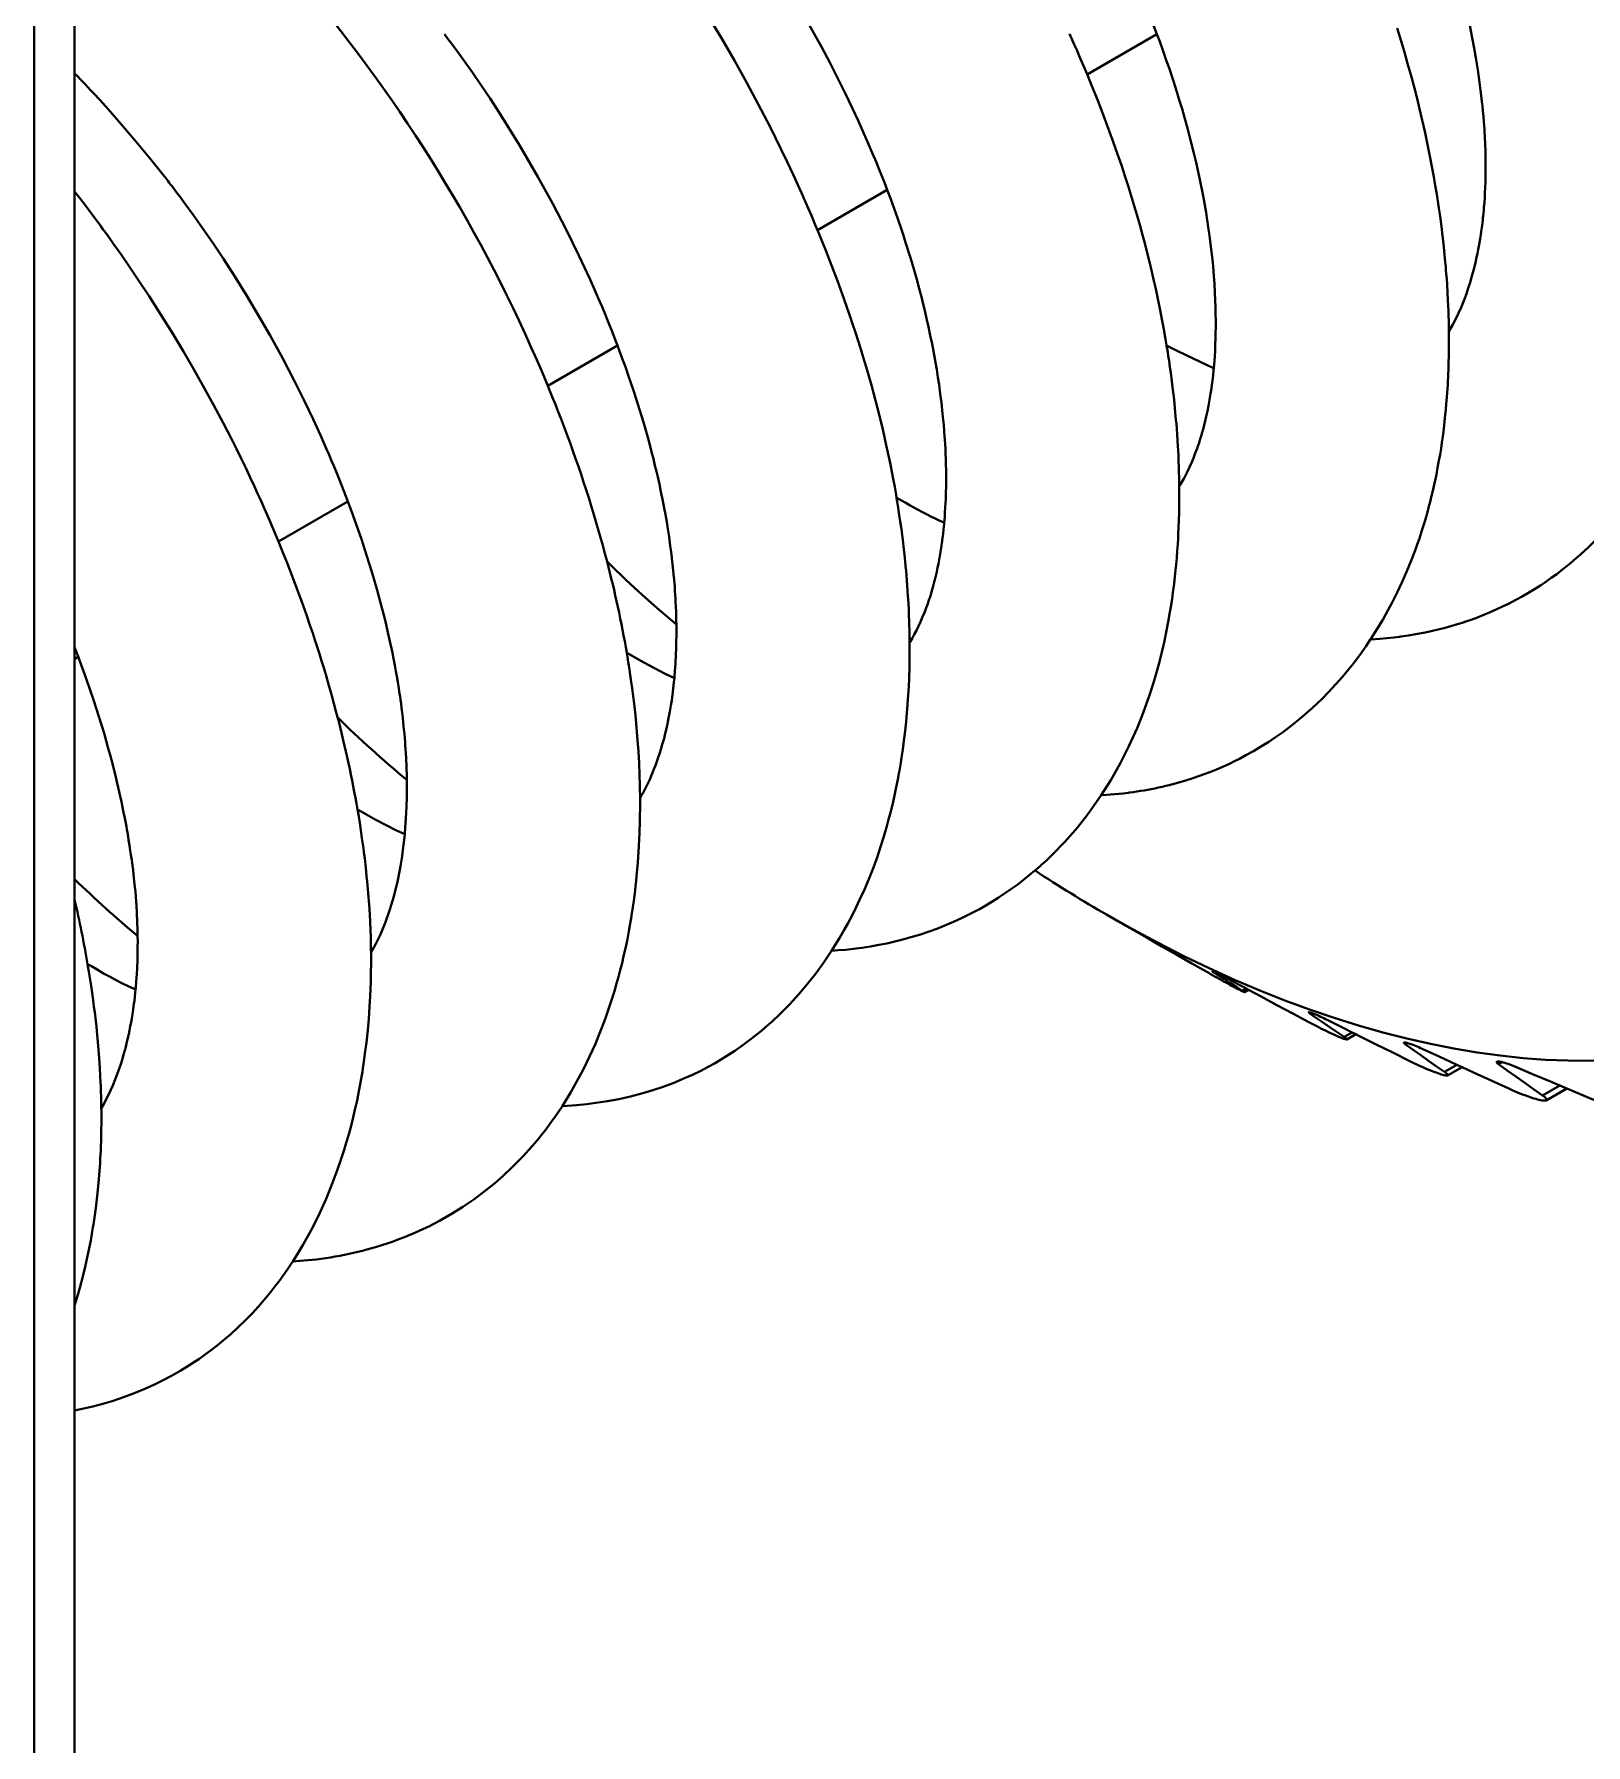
# Model space of a CAD drawing. Header units: millimetres. Extents: x 15 to 415, y 5 to 292.
# Drawn here: x 330.884 to 333.698, y 119.78 to 122.882 of the extents above; entities that cross this region are included whole.
import ezdxf

# ---------------------------------------------------------------- set-up
doc = ezdxf.new("R2010")
doc.units = ezdxf.units.MM
doc.layers.add('Geometries', color=7, linetype='Continuous')

msp = doc.modelspace()

# ---------------------------------------------------------------- linework, layer by layer
at = {"layer": 'Geometries', "linetype": 'Continuous', "lineweight": 40}
for p, q in [((330.8837, 125.0164), (330.8837, 119.3009)), ((330.9569, 122.8114), (330.9569, 124.1615)), ((332.7933, 122.8094), (332.9197, 122.8824)), ((330.9569, 122.5972), (330.9569, 122.8114)), ((330.9569, 121.7706), (330.9569, 122.5972)), ((332.3043, 122.5271), (332.4306, 122.6)), ((331.8152, 122.2447), (331.9416, 122.3177)), ((331.3266, 121.9626), (331.4524, 122.0352)), ((333.4139, 122.0289), (333.414, 122.0295)), ((333.463, 121.8117), (333.4691, 121.8136)), ((330.9569, 121.7492), (330.9569, 121.7706)), ((330.9569, 121.7492), (330.9637, 121.7531)), ((330.9569, 121.3498), (330.9569, 121.7492)), ((332.925, 121.7469), (332.9249, 121.7463)), ((332.7148, 121.3798), (332.7101, 121.3756)), ((330.9569, 121.3124), (330.9569, 121.3498)), ((330.9569, 120.3861), (330.9569, 121.3124)), ((332.8283, 121.2857), (332.8501, 121.2731)), ((333.0213, 121.1819), (333.0222, 121.1824)), ((333.0816, 121.1515), (333.0749, 121.1476)), ((333.0786, 121.1449), (333.0859, 121.1491)), ((333.0816, 121.1515), (333.0859, 121.1492)), ((333.1972, 121.1062), (333.1995, 121.1075)), ((333.2737, 121.072), (333.2593, 121.0637)), ((333.264, 121.0593), (333.2803, 121.0687)), ((333.2737, 121.072), (333.2803, 121.0687)), ((333.3704, 121.0501), (333.3746, 121.0525)), ((333.4637, 121.0132), (333.4412, 121.0002)), ((333.4469, 120.9937), (333.4732, 121.0089)), ((333.4637, 121.0132), (333.4731, 121.0089)), ((333.5395, 121.0142), (333.546, 121.018)), ((333.6504, 120.9757), (333.6191, 120.9577)), ((333.6503, 120.9757), (333.6633, 120.9703)), ((333.6259, 120.9487), (333.6633, 120.9703)), ((330.9569, 119.403), (330.9569, 120.3861))]:
    msp.add_line(p, q, dxfattribs=at)
at = {"layer": 'Geometries', "linetype": 'Continuous', "lineweight": 40, "flags": 128}
for points in [[(332.3043, 122.527), (332.3003, 122.5367), (332.2931, 122.5536), (332.2873, 122.5671), (332.2832, 122.5765), (332.2812, 122.5811), (332.2796, 122.5847), (332.2776, 122.5893), (332.2751, 122.5949), (332.2685, 122.6095), (332.2599, 122.6282), (332.2492, 122.6508), (332.2377, 122.6748), (332.2181, 122.7142), (332.1967, 122.7557), (332.1759, 122.7944), (332.1535, 122.8346), (332.1293, 122.8763), (332.1035, 122.9191)], [(332.2785, 122.919), (332.3117, 122.8593), (332.3266, 122.8312), (332.3413, 122.8024), (332.3552, 122.7743), (332.3673, 122.7488), (332.3779, 122.726), (332.3884, 122.7027), (332.3969, 122.6831), (332.4036, 122.6674), (332.4086, 122.6554), (332.411, 122.6498), (332.413, 122.6448), (332.4161, 122.6372), (332.4203, 122.6266), (332.4255, 122.6133), (332.4306, 122.6001)], [(331.6277, 122.8827), (331.6341, 122.8741), (331.6421, 122.8634), (331.6525, 122.8492), (331.6647, 122.8323), (331.6784, 122.8128), (331.6937, 122.7906), (331.7105, 122.7657), (331.7271, 122.7402), (331.7638, 122.6812), (331.7972, 122.624), (331.8243, 122.5746), (331.849, 122.5271), (331.8714, 122.4814), (331.8917, 122.4378), (331.8999, 122.4192), (331.9072, 122.4026), (331.9135, 122.3878), (331.9189, 122.3749), (331.9234, 122.3638), (331.9271, 122.3547), (331.9304, 122.3464), (331.9342, 122.3367), (331.9392, 122.3238), (331.9416, 122.3177)], [(332.7931, 122.8098), (332.7871, 122.8241), (332.7802, 122.8404), (332.7743, 122.8539), (332.7699, 122.8638), (332.7661, 122.8724), (332.7614, 122.8829)], [(332.9197, 122.8825), (332.9248, 122.869), (332.931, 122.852), (332.9368, 122.8355), (332.9424, 122.8194), (332.9478, 122.803), (332.954, 122.7838), (332.9603, 122.7637), (332.9653, 122.7469), (332.9698, 122.7312), (332.9751, 122.712), (332.9808, 122.6904), (332.9862, 122.669), (332.9907, 122.6496), (332.9974, 122.6192), (333.0034, 122.5893), (333.0088, 122.5589), (333.0103, 122.5495), (333.0115, 122.5419), (333.0129, 122.5328), (333.0145, 122.5217), (333.0158, 122.512), (333.017, 122.503), (333.0183, 122.492), (333.0203, 122.4736), (333.0215, 122.4617), (333.023, 122.4438), (333.024, 122.4304), (333.025, 122.4128), (333.0256, 122.3998), (333.0261, 122.3874), (333.0263, 122.3744), (333.0265, 122.3631), (333.0265, 122.3522), (333.0263, 122.3396), (333.026, 122.3292), (333.0257, 122.3201), (333.0252, 122.3084), (333.0246, 122.2985), (333.024, 122.2901), (333.0234, 122.2826), (333.023, 122.2774)], [(333.4493, 122.3434), (333.4492, 122.3509), (333.449, 122.3619), (333.4487, 122.3723), (333.4485, 122.3804), (333.4481, 122.3903), (333.4476, 122.4009), (333.4469, 122.4134), (333.446, 122.4286), (333.4453, 122.439), (333.4446, 122.4479), (333.444, 122.455), (333.4435, 122.461), (333.4428, 122.469), (333.4408, 122.4898), (333.4394, 122.503), (333.4379, 122.5166), (333.4358, 122.5338), (333.4333, 122.5523), (333.4312, 122.567), (333.4293, 122.5796), (333.4273, 122.5926), (333.4247, 122.608), (333.422, 122.624), (333.4149, 122.6615), (333.4061, 122.7039), (333.396, 122.7474), (333.3915, 122.766), (333.3867, 122.7845), (333.3807, 122.8071), (333.3745, 122.8291), (333.3685, 122.8501), (333.3626, 122.8697), (333.3553, 122.8933)], [(333.4871, 122.8982), (333.4916, 122.8761), (333.4952, 122.857), (333.4982, 122.8394), (333.5017, 122.8176), (333.5043, 122.8), (333.5069, 122.7802), (333.5086, 122.7664), (333.5093, 122.7599), (333.51, 122.7526), (333.5109, 122.7438), (333.5118, 122.7335), (333.5126, 122.7238), (333.5131, 122.7169), (333.5136, 122.7107), (333.514, 122.704), (333.5143, 122.6979), (333.5146, 122.6925), (333.5149, 122.6862), (333.5156, 122.6679), (333.5158, 122.6528), (333.5159, 122.6424), (333.5158, 122.6296), (333.5155, 122.615), (333.5151, 122.6037), (333.5147, 122.5951), (333.5142, 122.5861), (333.5137, 122.5783), (333.5132, 122.5719), (333.5129, 122.5685), (333.5125, 122.5637), (333.512, 122.5577), (333.5115, 122.5527), (333.5111, 122.5493), (333.5108, 122.5465), (333.51, 122.5398), (333.509, 122.532), (333.508, 122.5245), (333.5072, 122.5192), (333.506, 122.5113), (333.5042, 122.501), (333.5025, 122.4918), (333.5012, 122.485), (333.5002, 122.4804), (333.4989, 122.4745), (333.4974, 122.4679), (333.4946, 122.4564), (333.4911, 122.4434), (333.4877, 122.4319), (333.4845, 122.422), (333.481, 122.4117), (333.4763, 122.3991), (333.4713, 122.3869), (333.4667, 122.3766), (333.4618, 122.3664), (333.4563, 122.3557), (333.45, 122.3447), (333.4492, 122.3434)], [(330.957, 122.8113), (330.9607, 122.8075), (330.9686, 122.7993), (330.9753, 122.7923), (330.9807, 122.7866), (330.9858, 122.7812), (330.9923, 122.7742), (331.0019, 122.7638), (331.0134, 122.7511), (331.0255, 122.7377), (331.0374, 122.7241), (331.0658, 122.6911), (331.093, 122.6582), (331.1174, 122.6276), (331.1229, 122.6205), (331.1266, 122.6157), (331.1285, 122.6132), (331.1305, 122.6106), (331.1331, 122.6072), (331.1363, 122.603), (331.1424, 122.5949), (331.1495, 122.5855), (331.1571, 122.5752), (331.1722, 122.5546), (331.189, 122.5309), (331.2075, 122.5041), (331.2269, 122.4752), (331.2476, 122.4432), (331.2693, 122.4082), (331.2913, 122.3713), (331.3115, 122.3361), (331.3352, 122.2929), (331.3559, 122.2531), (331.374, 122.2168), (331.3895, 122.1841), (331.4028, 122.1551), (331.4139, 122.1299), (331.4185, 122.1194), (331.4225, 122.1098), (331.4263, 122.1008), (331.4312, 122.0891), (331.4373, 122.0741), (331.4487, 122.0448), (331.4524, 122.0352)], [(332.9373, 122.3183), (332.9354, 122.3292), (332.9317, 122.3503), (332.9289, 122.3658), (332.9257, 122.382), (332.9215, 122.4027), (332.9177, 122.4204), (332.9144, 122.4349), (332.9106, 122.4513), (332.9062, 122.4698), (332.9021, 122.4862), (332.8982, 122.5013), (332.8936, 122.5184), (332.8885, 122.537), (332.8832, 122.5556), (332.8785, 122.5714), (332.8732, 122.5891), (332.8675, 122.6074), (332.8615, 122.6259), (332.8553, 122.6447), (332.8483, 122.6651), (332.8405, 122.6873), (332.8272, 122.7237), (332.8136, 122.7591), (332.8002, 122.7928), (332.7931, 122.8098)], [(331.3266, 121.9626), (331.3261, 121.9638), (331.3171, 121.9851), (331.3085, 122.0052), (331.3013, 122.0218), (331.2956, 122.0346), (331.2915, 122.0436), (331.2882, 122.0508), (331.283, 122.0621), (331.2755, 122.0782), (331.2672, 122.0958), (331.2588, 122.1131), (331.2504, 122.1303), (331.2419, 122.1472), (331.2262, 122.1778), (331.209, 122.2103), (331.1898, 122.2452), (331.1728, 122.2754), (331.1542, 122.3072), (331.1342, 122.3405), (331.1128, 122.3749), (331.0921, 122.4073), (331.0725, 122.4369), (331.0563, 122.4608), (331.0412, 122.4828), (331.0271, 122.5027), (331.0194, 122.5135), (331.0127, 122.5228), (331.0077, 122.5296), (331.0044, 122.5342), (331.0019, 122.5377), (330.9972, 122.544), (330.9904, 122.5532), (330.9817, 122.5649), (330.9728, 122.5766), (330.964, 122.5882), (330.9569, 122.5974)], [(332.4306, 122.6001), (332.4312, 122.5987), (332.437, 122.583), (332.4432, 122.5662), (332.4497, 122.5476), (332.4564, 122.528), (332.4599, 122.5175), (332.4626, 122.5092), (332.4647, 122.503), (332.467, 122.4955), (332.4699, 122.4862), (332.4734, 122.4749), (332.4793, 122.4548), (332.4842, 122.4376), (332.4886, 122.4215), (332.4932, 122.4036), (332.4959, 122.3929), (332.4981, 122.384), (332.5001, 122.3753), (332.5027, 122.3645), (332.5054, 122.352), (332.5088, 122.3362), (332.512, 122.3206), (332.5158, 122.3009), (332.5183, 122.2869), (332.5204, 122.2743), (332.5227, 122.2599), (332.5246, 122.2472), (332.5263, 122.2352), (332.5275, 122.2259), (332.5289, 122.2147), (332.5305, 122.2005), (332.5318, 122.1884), (332.5331, 122.1742), (332.5341, 122.1621), (332.5347, 122.1533), (332.5352, 122.1467), (332.5356, 122.1391), (332.5361, 122.1308), (332.5365, 122.1219), (332.5369, 122.111), (332.5372, 122.1007), (332.5373, 122.0929), (332.5374, 122.0864), (332.5375, 122.08), (332.5374, 122.0718), (332.5373, 122.0613), (332.5371, 122.052), (332.5369, 122.0444), (332.5367, 122.0388), (332.5364, 122.0323), (332.536, 122.024), (332.5354, 122.0147), (332.5349, 122.0073), (332.5344, 122.0017), (332.534, 121.9965)], [(332.4476, 122.0417), (332.4468, 122.0469), (332.4442, 122.0616), (332.4415, 122.0762), (332.4391, 122.0886), (332.4371, 122.0991), (332.4348, 122.1104), (332.429, 122.1373), (332.4232, 122.163), (332.416, 122.1925), (332.4095, 122.218), (332.4019, 122.2461), (332.3925, 122.2789), (332.3872, 122.2965), (332.3827, 122.3114), (332.378, 122.3264), (332.373, 122.3417), (332.3678, 122.3574), (332.3625, 122.3733), (332.3569, 122.3894), (332.3491, 122.4115), (332.3404, 122.4352), (332.3305, 122.4615), (332.3194, 122.49), (332.3073, 122.5198), (332.3043, 122.527)], [(333.4494, 122.3197), (333.4494, 122.3236), (333.4494, 122.331), (333.4494, 122.3401), (333.4493, 122.3434)], [(331.9416, 122.3177), (331.9447, 122.3094), (331.9502, 122.2945), (331.9558, 122.279), (331.9611, 122.264), (331.9659, 122.25), (331.9711, 122.2346), (331.9761, 122.2192), (331.981, 122.2034), (331.9862, 122.1865), (331.991, 122.1701), (331.9945, 122.1579), (331.997, 122.149), (332, 122.1379), (332.0034, 122.1249), (332.0066, 122.1122), (332.0095, 122.1004), (332.0122, 122.0895), (332.0145, 122.0794), (332.0174, 122.0663), (332.0204, 122.0524), (332.0236, 122.0363), (332.0262, 122.0229), (332.0284, 122.0111), (332.0307, 121.9978), (332.0327, 121.9853), (332.035, 121.9708), (332.0373, 121.9543), (332.0388, 121.9433), (332.0399, 121.934)], [(332.9603, 122.0622), (332.9603, 122.0649), (332.9601, 122.0779), (332.9598, 122.0888), (332.9595, 122.0978), (332.9591, 122.1079), (332.9587, 122.1187), (332.9582, 122.1279), (332.9578, 122.1355), (332.9572, 122.1454), (332.9564, 122.1568), (332.9557, 122.167), (332.955, 122.1757), (332.9543, 122.1831), (332.9537, 122.1898), (332.9531, 122.1962), (332.9524, 122.2043), (332.9515, 122.2131), (332.9502, 122.2248), (332.9488, 122.2373), (332.9475, 122.248), (332.9461, 122.2584), (332.9448, 122.268), (332.9433, 122.2788), (332.9417, 122.29), (332.9403, 122.299), (332.9393, 122.3058), (332.9384, 122.3116), (332.9373, 122.3183)], [(333.023, 122.277), (333.0122, 122.2817), (332.9577, 122.3074), (332.9373, 122.3179)], [(333.4207, 122.0568), (333.4221, 122.0629), (333.4243, 122.0727), (333.4266, 122.0839), (333.4289, 122.0959), (333.4313, 122.1091), (333.4333, 122.1204), (333.435, 122.1311), (333.4366, 122.1417), (333.4382, 122.1531), (333.4399, 122.1668), (333.4415, 122.1799), (333.4427, 122.1917), (333.4437, 122.2019), (333.4446, 122.2121), (333.4451, 122.2175), (333.4456, 122.224), (333.4462, 122.2315), (333.4467, 122.2398), (333.4471, 122.2466), (333.4474, 122.2511), (333.4476, 122.2546), (333.4478, 122.2585), (333.4481, 122.2651), (333.4484, 122.2744), (333.4488, 122.2867), (333.4491, 122.2989), (333.4493, 122.3083), (333.4493, 122.311)], [(333.4493, 122.311), (333.4494, 122.3164), (333.4494, 122.3197)], [(333.023, 122.2774), (333.0226, 122.2741), (333.0216, 122.2637), (333.0204, 122.2537), (333.0195, 122.2465), (333.0186, 122.2398), (333.0172, 122.2308), (333.0154, 122.2196), (333.0133, 122.2083), (333.0115, 122.199), (333.0093, 122.1889), (333.0081, 122.1839), (333.0073, 122.1804), (333.0063, 122.1766), (333.0047, 122.1705), (333.003, 122.164), (333.0013, 122.1583), (332.9998, 122.1532), (332.9983, 122.1483), (332.9969, 122.1439), (332.9955, 122.1396), (332.9941, 122.1355), (332.9932, 122.133), (332.9925, 122.1309), (332.991, 122.1269), (332.9894, 122.1225), (332.9859, 122.1136), (332.9823, 122.1052), (332.9788, 122.0972), (332.9752, 122.0896), (332.972, 122.0834), (332.9683, 122.0763), (332.9615, 122.0643), (332.9603, 122.0623)], [(331.8503, 122.1552), (331.8478, 122.1619), (331.8387, 122.1858), (331.8341, 122.1978), (331.829, 122.2108), (331.8233, 122.2248), (331.8172, 122.2399), (331.8152, 122.2447)], [(332.9604, 122.037), (332.9604, 122.0424), (332.9604, 122.0528), (332.9603, 122.0622)], [(331.4524, 122.0352), (331.4591, 122.0173), (331.4676, 121.9937), (331.4771, 121.9663), (331.4866, 121.9374), (331.4959, 121.9073), (331.5055, 121.8743), (331.5118, 121.8511), (331.5169, 121.8314), (331.5211, 121.8146), (331.5252, 121.7972), (331.5299, 121.7761), (331.5332, 121.7605), (331.5352, 121.7503), (331.5375, 121.7383), (331.5395, 121.7274), (331.5412, 121.7182), (331.5429, 121.708), (331.5448, 121.696), (331.5463, 121.6865), (331.5471, 121.6811), (331.5479, 121.6751), (331.5489, 121.6683), (331.5499, 121.6606), (331.5509, 121.6521), (331.552, 121.6428), (331.553, 121.6338), (331.5537, 121.6273), (331.5543, 121.6214), (331.555, 121.6138), (331.5557, 121.6053), (331.5563, 121.5984), (331.5567, 121.593), (331.5571, 121.5864), (331.5577, 121.5777), (331.5581, 121.5697), (331.5584, 121.564), (331.5586, 121.5593), (331.5588, 121.5541), (331.559, 121.5481), (331.5592, 121.5416), (331.5593, 121.5344), (331.5594, 121.5298)], [(332.4713, 121.7788), (332.4713, 121.7798), (332.4711, 121.79), (332.4709, 121.8016), (332.4707, 121.8109), (332.4705, 121.8183), (332.4701, 121.8276), (332.4696, 121.8392), (332.4691, 121.8491), (332.4687, 121.8569), (332.4683, 121.8637), (332.4677, 121.8724), (332.467, 121.8827), (332.4663, 121.8916), (332.4656, 121.9006), (332.4648, 121.9089), (332.464, 121.9174), (332.4632, 121.9264), (332.4619, 121.9381), (332.4603, 121.953), (332.4588, 121.9651), (332.4577, 121.9738), (332.4569, 121.9803), (332.4558, 121.9885), (332.4543, 121.9987), (332.4526, 122.0101), (332.4506, 122.0237), (332.4487, 122.0351), (332.4476, 122.0417)], [(332.5339, 121.9966), (332.5262, 122.0001), (332.5186, 122.0037), (332.5099, 122.008), (332.5019, 122.012), (332.4936, 122.0163), (332.487, 122.0198), (332.4802, 122.0235), (332.4724, 122.0278), (332.4642, 122.0324), (332.4566, 122.0368), (332.4501, 122.0406), (332.4478, 122.0419)], [(332.9603, 122.0285), (332.9603, 122.0325), (332.9604, 122.037)], [(333.414, 122.0295), (333.4167, 122.04), (333.4197, 122.0523), (333.4207, 122.0568)], [(332.9456, 121.8471), (332.9456, 121.8472), (332.9472, 121.8577), (332.9489, 121.8699), (332.9509, 121.8853), (332.9525, 121.899), (332.9537, 121.9103), (332.9547, 121.9204), (332.9557, 121.9325), (332.9568, 121.9456), (332.9576, 121.9578), (332.9581, 121.9667), (332.9586, 121.9753), (332.9592, 121.9876), (332.9597, 122.0015), (332.96, 122.0139), (332.9602, 122.0239), (332.9603, 122.0285)], [(333.3074, 121.7851), (333.3091, 121.7876), (333.3194, 121.8039), (333.3294, 121.8205), (333.3393, 121.8382), (333.3465, 121.8518), (333.3555, 121.8698), (333.3645, 121.8889), (333.3732, 121.9088), (333.3815, 121.9292), (333.388, 121.9462), (333.3919, 121.9571), (333.3957, 121.968), (333.3997, 121.9803), (333.4043, 121.9949), (333.4084, 122.0089), (333.4116, 122.0204), (333.4138, 122.0287), (333.4139, 122.0289)], [(332.534, 121.9965), (332.5337, 121.9935), (332.5328, 121.9839), (332.5319, 121.9764), (332.531, 121.9683), (332.5297, 121.9592), (332.5285, 121.9507), (332.5274, 121.9434), (332.5262, 121.9362), (332.5249, 121.9291), (332.5235, 121.922), (332.5221, 121.915), (332.5204, 121.9071), (332.5188, 121.8999), (332.5176, 121.8951), (332.5167, 121.8913), (332.5159, 121.8884), (332.5146, 121.8835), (332.5128, 121.8771), (332.5111, 121.8712), (332.5095, 121.8659), (332.5083, 121.862), (332.5077, 121.8601), (332.5069, 121.8576), (332.5057, 121.8539), (332.5042, 121.8495), (332.5026, 121.8453), (332.5015, 121.8423), (332.4986, 121.8345), (332.4949, 121.8255), (332.4912, 121.8169), (332.4874, 121.8087), (332.4836, 121.801), (332.4797, 121.7936), (332.4758, 121.7866), (332.4722, 121.7805), (332.4713, 121.7789)], [(331.4338, 121.6437), (331.431, 121.6548), (331.4273, 121.6686), (331.4228, 121.6849), (331.4181, 121.7014), (331.4137, 121.7166), (331.4093, 121.7312), (331.4049, 121.7456), (331.4009, 121.7586), (331.3968, 121.7713), (331.3927, 121.7838), (331.3887, 121.7962), (331.3838, 121.8106), (331.3779, 121.8277), (331.3713, 121.8465), (331.3637, 121.8673), (331.3565, 121.8867), (331.3499, 121.9041), (331.3434, 121.9209), (331.3348, 121.9424), (331.3266, 121.9626)], [(333.4691, 121.8136), (333.4734, 121.815), (333.4819, 121.8178), (333.4896, 121.8205), (333.5009, 121.8246), (333.5124, 121.8291), (333.5244, 121.8341), (333.5364, 121.8394), (333.5467, 121.8442), (333.5588, 121.8501), (333.5706, 121.8563), (333.5824, 121.8628), (333.5927, 121.8687), (333.6046, 121.876), (333.6154, 121.8828), (333.6252, 121.8894), (333.6349, 121.8962), (333.6449, 121.9034), (333.6562, 121.9121), (333.6637, 121.9181), (333.6698, 121.9231), (333.6755, 121.9279), (333.681, 121.9326), (333.6865, 121.9375), (333.6919, 121.9424)], [(333.6919, 121.9424), (333.692, 121.9424), (333.6964, 121.9465)], [(331.9226, 121.926), (331.9288, 121.92), (331.9575, 121.8924), (331.9865, 121.8657), (332.0131, 121.842), (332.0412, 121.8179), (332.0486, 121.8117)], [(332.0399, 121.934), (332.0402, 121.9314), (332.0419, 121.916), (332.0432, 121.9034), (332.0442, 121.8926), (332.0452, 121.8806), (332.0457, 121.8729), (332.0462, 121.8654), (332.0466, 121.8587), (332.047, 121.8521), (332.0473, 121.8439), (332.0477, 121.8352), (332.048, 121.8266), (332.0482, 121.8182), (332.0483, 121.8123)], [(332.9317, 121.7744), (332.9327, 121.7791), (332.9368, 121.7982), (332.9404, 121.8169), (332.9435, 121.8343), (332.9456, 121.8471)], [(332.0483, 121.8123), (332.0483, 121.8088), (332.0483, 121.7966), (332.0483, 121.7892), (332.0482, 121.7838), (332.0482, 121.7802), (332.0481, 121.7768), (332.048, 121.7734), (332.0479, 121.7701), (332.0478, 121.7659), (332.0476, 121.7599), (332.0473, 121.7525), (332.0469, 121.7458), (332.0466, 121.7403), (332.0456, 121.7269), (332.0448, 121.7166), (332.0446, 121.7147)], [(333.276, 121.7412), (333.2779, 121.7437), (333.2883, 121.7575), (333.2984, 121.7717), (333.3074, 121.7851)], [(333.3077, 121.7848), (333.3238, 121.7859), (333.3367, 121.787), (333.3493, 121.7883), (333.3598, 121.7896)], [(333.3598, 121.7896), (333.3619, 121.7899), (333.3759, 121.7919), (333.3924, 121.7947), (333.4064, 121.7974), (333.4196, 121.8003), (333.4299, 121.8027), (333.4402, 121.8053), (333.4509, 121.8082), (333.4625, 121.8116), (333.463, 121.8117)], [(330.957, 121.7704), (330.9611, 121.7599), (330.9638, 121.7528)], [(330.9638, 121.7528), (330.9667, 121.745), (330.9756, 121.7208), (330.9841, 121.6966), (330.9919, 121.6734), (330.9963, 121.6598), (331.0011, 121.6449), (331.0057, 121.6297), (331.0103, 121.6145), (331.0143, 121.6007), (331.0174, 121.5896), (331.0208, 121.5774), (331.0248, 121.5623), (331.0281, 121.5495), (331.0309, 121.5382), (331.0337, 121.5267), (331.0367, 121.5137), (331.0397, 121.5007), (331.042, 121.4901), (331.0441, 121.4802), (331.0459, 121.4711), (331.048, 121.4606), (331.0497, 121.4517), (331.0509, 121.4452), (331.0519, 121.4397), (331.0533, 121.4317), (331.055, 121.4215), (331.0567, 121.4109), (331.058, 121.4021), (331.0592, 121.3941), (331.0605, 121.3848), (331.0619, 121.3747), (331.0629, 121.3667), (331.0638, 121.359), (331.0646, 121.3521), (331.0652, 121.3462), (331.0657, 121.3415), (331.0663, 121.3353), (331.0671, 121.3273), (331.0678, 121.318), (331.0685, 121.3096), (331.069, 121.3025), (331.0693, 121.2982), (331.0696, 121.2924), (331.0701, 121.2841), (331.0705, 121.2759), (331.0707, 121.2688), (331.0709, 121.2621), (331.0711, 121.2551), (331.0713, 121.2468)], [(331.9824, 121.4975), (331.9824, 121.5019), (331.9822, 121.5119), (331.982, 121.5242), (331.9816, 121.5357), (331.9813, 121.5452), (331.9809, 121.5535), (331.9806, 121.561), (331.9801, 121.57), (331.9794, 121.5818), (331.978, 121.6014), (331.9767, 121.6172), (331.9754, 121.632), (331.9739, 121.6476), (331.9721, 121.6632), (331.9704, 121.6778), (331.9693, 121.6865), (331.968, 121.6966), (331.9664, 121.708), (331.9647, 121.7203), (331.9632, 121.7302), (331.9621, 121.7373), (331.9611, 121.7437), (331.9596, 121.7526), (331.9583, 121.7605)], [(332.0447, 121.7146), (332.0282, 121.7225), (331.9894, 121.7426), (331.9583, 121.7605)], [(332.4711, 121.7464), (332.4712, 121.7508), (332.4712, 121.7551)], [(332.4712, 121.7551), (332.4713, 121.7581), (332.4713, 121.7649), (332.4713, 121.7718), (332.4713, 121.7788)], [(332.925, 121.7469), (332.9288, 121.7619), (332.9317, 121.7744)], [(332.4561, 121.5666), (332.4572, 121.5739), (332.4589, 121.5852), (332.4602, 121.5951), (332.4616, 121.6055), (332.4632, 121.6189), (332.4649, 121.635), (332.4657, 121.6439), (332.4664, 121.6514), (332.467, 121.6585), (332.4676, 121.6665), (332.4683, 121.6765), (332.4691, 121.69), (332.4697, 121.7014), (332.4702, 121.7115), (332.4704, 121.7192), (332.4708, 121.7293), (332.471, 121.7411), (332.4711, 121.7464)], [(332.8188, 121.5022), (332.836, 121.5295), (332.8532, 121.5598), (332.869, 121.5912), (332.8837, 121.6238), (332.8929, 121.6465), (332.9004, 121.6665), (332.9069, 121.6853), (332.913, 121.7044), (332.9191, 121.7249), (332.9242, 121.7439), (332.9249, 121.7463)], [(333.203, 121.6617), (333.2104, 121.6685), (333.2192, 121.6771), (333.2305, 121.6886), (333.2443, 121.7034), (333.2562, 121.7169), (333.2672, 121.7301), (333.276, 121.7412)], [(332.0446, 121.7147), (332.0439, 121.7074), (332.0426, 121.6959), (332.0412, 121.6841), (332.0398, 121.674), (332.0383, 121.6647), (332.0365, 121.654), (332.0343, 121.6419), (332.0322, 121.6319), (332.0302, 121.6229), (332.0282, 121.6143), (332.0259, 121.6053), (332.0228, 121.5939), (332.0201, 121.5848), (332.0177, 121.5772), (332.0155, 121.5704), (332.013, 121.5634), (332.0104, 121.5563), (332.0077, 121.5493), (332.005, 121.5425), (332.0027, 121.5372), (332.0005, 121.5321), (331.9981, 121.5271), (331.9958, 121.5221), (331.9934, 121.5173), (331.9909, 121.5124), (331.9878, 121.5066), (331.9853, 121.502), (331.9836, 121.4991), (331.9824, 121.4971)], [(333.1984, 121.6574), (333.2014, 121.6601), (333.203, 121.6617)], [(332.9802, 121.5314), (332.9865, 121.5335), (332.9953, 121.5365), (333.0071, 121.5407), (333.0205, 121.5459), (333.0323, 121.5509), (333.042, 121.5551), (333.0513, 121.5593), (333.0605, 121.5638), (333.0696, 121.5683), (333.0813, 121.5745), (333.0949, 121.5821), (333.1097, 121.5909), (333.1226, 121.599), (333.135, 121.6074), (333.1473, 121.616), (333.1606, 121.6259), (333.1732, 121.6359), (333.1831, 121.6441), (333.1923, 121.652), (333.1984, 121.6574)], [(332.4525, 121.5449), (332.4527, 121.5464), (332.4551, 121.5606), (332.4561, 121.5666)], [(332.3299, 121.2201), (332.3447, 121.2438), (332.3527, 121.2577), (332.3592, 121.2694), (332.367, 121.2841), (332.3738, 121.2976), (332.3813, 121.3134), (332.3894, 121.3313), (332.3972, 121.3499), (332.4056, 121.3713), (332.4128, 121.3911), (332.4186, 121.4086), (332.4245, 121.4272), (332.43, 121.4462), (332.4332, 121.4579), (332.4366, 121.4709), (332.44, 121.4848), (332.4431, 121.4984), (332.4458, 121.5107), (332.4482, 121.5221), (332.4504, 121.5338), (332.4525, 121.5449)], [(331.5594, 121.5298), (331.5594, 121.5271), (331.5595, 121.5211), (331.5595, 121.5142), (331.5594, 121.5057), (331.5593, 121.4981), (331.5589, 121.4815), (331.5578, 121.4599), (331.5567, 121.4442), (331.5556, 121.4318)], [(332.8188, 121.5023), (332.8203, 121.5023), (332.8588, 121.5055), (332.8637, 121.5061), (332.8685, 121.5067), (332.8701, 121.5069)], [(332.9743, 121.5295), (332.9772, 121.5305), (332.9802, 121.5314)], [(331.5556, 121.4315), (331.5396, 121.439), (331.5222, 121.4476), (331.5023, 121.4581), (331.4807, 121.4702), (331.47, 121.4765)], [(331.4945, 121.2166), (331.4944, 121.2212), (331.4942, 121.2349), (331.4939, 121.2463), (331.4935, 121.2561), (331.4928, 121.2739), (331.4915, 121.2958), (331.4899, 121.3181), (331.4882, 121.3381), (331.4875, 121.3465), (331.4866, 121.3549), (331.4856, 121.3645), (331.4844, 121.3757), (331.483, 121.388), (331.4817, 121.3984), (331.4807, 121.4061), (331.4797, 121.4136), (331.4781, 121.4245), (331.4761, 121.4387), (331.474, 121.452), (331.4722, 121.4634), (331.4704, 121.4737), (331.47, 121.4764)], [(331.9671, 121.2841), (331.9694, 121.2993), (331.971, 121.3103), (331.9723, 121.3205), (331.9734, 121.3295), (331.9744, 121.3377), (331.9752, 121.346), (331.9762, 121.3554), (331.9773, 121.3674), (331.9784, 121.3802), (331.9791, 121.3903), (331.9797, 121.3994), (331.9804, 121.4097), (331.981, 121.4232), (331.9815, 121.4334), (331.9817, 121.4413), (331.9819, 121.4472), (331.9821, 121.453), (331.9822, 121.459), (331.9823, 121.466), (331.9824, 121.4782), (331.9824, 121.4918), (331.9824, 121.4975)], [(332.7883, 121.4597), (332.7896, 121.4613), (332.7978, 121.4722), (332.8175, 121.5002), (332.8188, 121.5022)], [(331.5556, 121.4318), (331.555, 121.4254), (331.553, 121.408), (331.5508, 121.3916), (331.5479, 121.3737), (331.5429, 121.3481), (331.5357, 121.3186), (331.5287, 121.2949), (331.5207, 121.272), (331.511, 121.2486), (331.5038, 121.2337), (331.4967, 121.2204), (331.4944, 121.2164)], [(332.3299, 121.2201), (332.3419, 121.2209), (332.3556, 121.222), (332.3694, 121.2235), (332.3849, 121.2255), (332.4002, 121.2278), (332.4155, 121.2305), (332.4301, 121.2334), (332.4446, 121.2367), (332.4588, 121.2403), (332.4736, 121.2444), (332.491, 121.2496), (332.5065, 121.2549), (332.5207, 121.26), (332.535, 121.2656), (332.5511, 121.2725), (332.5656, 121.2792), (332.5776, 121.285), (332.5884, 121.2906), (332.5991, 121.2963), (332.6097, 121.3023), (332.6202, 121.3086), (332.6319, 121.3159), (332.6454, 121.3249), (332.6568, 121.3328), (332.6674, 121.3405), (332.6779, 121.3485), (332.6884, 121.3569), (332.6986, 121.3654)], [(332.6986, 121.3654), (332.6999, 121.3666), (332.7092, 121.3747), (332.7101, 121.3756)], [(331.841, 120.9378), (331.8571, 120.9637), (331.8805, 121.0066), (331.9014, 121.0514), (331.9078, 121.0667), (331.914, 121.0822), (331.9197, 121.0975), (331.9248, 121.1121), (331.9303, 121.1286), (331.9361, 121.1469), (331.94, 121.1606), (331.9435, 121.1729), (331.9466, 121.185), (331.9498, 121.1976), (331.9527, 121.21), (331.9559, 121.2242), (331.9594, 121.2412), (331.9623, 121.2558), (331.9646, 121.2693), (331.9669, 121.2828), (331.9671, 121.2841)], [(332.8501, 121.2731), (332.8506, 121.2728), (332.8519, 121.2721), (332.8542, 121.2707), (332.8568, 121.2692), (332.8595, 121.2677), (332.8623, 121.2661), (332.8644, 121.2649), (332.8664, 121.2637), (332.8685, 121.2625), (332.8705, 121.2614), (332.8732, 121.2598), (332.8758, 121.2584)], [(332.8758, 121.2584), (332.9021, 121.2432), (332.9288, 121.228), (332.9557, 121.2126), (332.9829, 121.1972), (333.0104, 121.1816)], [(331.0713, 121.2468), (331.0713, 121.2461), (331.0714, 121.2367), (331.0713, 121.2279), (331.0713, 121.2209), (331.0712, 121.2156), (331.0711, 121.2096), (331.0709, 121.2026), (331.0703, 121.1884), (331.0697, 121.1773), (331.0687, 121.1642), (331.0678, 121.1532), (331.0674, 121.1493)], [(331.0672, 121.1495), (331.0635, 121.1513), (331.0542, 121.1557), (331.0425, 121.1615), (331.031, 121.1674), (331.0213, 121.1725), (331.0095, 121.179), (330.9976, 121.1858), (330.9873, 121.1918), (330.9805, 121.1958)], [(331.0054, 120.9342), (331.0053, 120.9419), (331.0051, 120.9538), (331.0048, 120.9645), (331.0044, 120.9738), (331.0041, 120.9819), (331.0036, 120.9925), (331.0028, 121.0068), (331.0015, 121.0253), (331.0003, 121.0412), (330.9991, 121.0544), (330.9979, 121.0678), (330.9964, 121.0824), (330.9946, 121.098), (330.9934, 121.1085), (330.9921, 121.1186), (330.9906, 121.1302), (330.9887, 121.1435), (330.9868, 121.1565), (330.9851, 121.1674), (330.984, 121.1746), (330.9828, 121.1823), (330.9812, 121.1915), (330.9805, 121.1957)], [(331.4789, 121.0007), (331.4797, 121.0063), (331.4823, 121.0232), (331.4842, 121.0378), (331.4861, 121.0534), (331.4885, 121.0757), (331.4904, 121.0967), (331.4919, 121.1189), (331.4929, 121.1368), (331.494, 121.1643), (331.4942, 121.1749), (331.4944, 121.184), (331.4945, 121.1935), (331.4945, 121.2066), (331.4945, 121.2166)], [(331.8407, 120.9381), (331.8503, 120.9387), (331.8672, 120.94), (331.8859, 120.9418), (331.9022, 120.9439), (331.9231, 120.9472), (331.944, 120.9511), (331.9649, 120.9558), (331.9876, 120.9617), (332.0056, 120.9671), (332.0223, 120.9726), (332.0423, 120.98), (332.0633, 120.9887), (332.0773, 120.995), (332.0925, 121.0024), (332.1061, 121.0095), (332.1174, 121.0158), (332.1283, 121.0222), (332.14, 121.0294), (332.1545, 121.0388), (332.1648, 121.046), (332.1743, 121.0528), (332.184, 121.0601), (332.1949, 121.0687), (332.203, 121.0754), (332.2094, 121.0809), (332.2154, 121.0861), (332.2212, 121.0913), (332.2361, 121.1053), (332.2533, 121.1227), (332.2705, 121.1415), (332.2861, 121.1598), (332.301, 121.1788), (332.3153, 121.1984), (332.3299, 121.2201), (332.3299, 121.2201)], [(333.0786, 121.145), (333.0785, 121.145), (333.078, 121.1451), (333.0773, 121.1454), (333.0763, 121.1458), (333.0753, 121.1463), (333.074, 121.1469), (333.0725, 121.1476), (333.0708, 121.1485), (333.0688, 121.1495), (333.0667, 121.1506), (333.0643, 121.1518), (333.0618, 121.1532), (333.0586, 121.1549), (333.0553, 121.1566), (333.0519, 121.1585), (333.0482, 121.1605), (333.0445, 121.1625), (333.0408, 121.1645), (333.0367, 121.1668), (333.0325, 121.1692), (333.0284, 121.1714), (333.0245, 121.1736), (333.0208, 121.1757), (333.0172, 121.1777), (333.0137, 121.1797), (333.0104, 121.1816)], [(333.0213, 121.1819), (333.0205, 121.1824), (333.02, 121.1828), (333.0196, 121.1831), (333.0196, 121.1833), (333.0196, 121.1833)], [(333.0196, 121.1833), (333.0198, 121.1833), (333.0202, 121.1832), (333.0208, 121.1829), (333.0216, 121.1826), (333.0222, 121.1824)], [(333.0749, 121.1476), (333.064, 121.1546), (333.0531, 121.1614), (333.0424, 121.1683), (333.0318, 121.1751), (333.0213, 121.1819)], [(333.0222, 121.1824), (333.0225, 121.1822), (333.0237, 121.1817), (333.025, 121.1811), (333.0265, 121.1804), (333.0281, 121.1796), (333.0297, 121.1788), (333.0314, 121.178), (333.0331, 121.1772), (333.0359, 121.1758), (333.0387, 121.1743), (333.0417, 121.1728), (333.0445, 121.1713), (333.0473, 121.1699), (333.0501, 121.1684), (333.0528, 121.1669)], [(333.0528, 121.1669), (333.0808, 121.1519), (333.0816, 121.1515)], [(331.0674, 121.1493), (331.0669, 121.1442), (331.0653, 121.1294), (331.0646, 121.1239), (331.0639, 121.1193), (331.0633, 121.1143), (331.0624, 121.1084), (331.0613, 121.1013), (331.0599, 121.0935), (331.0589, 121.0876), (331.058, 121.0831), (331.0573, 121.0794), (331.0565, 121.0752), (331.0551, 121.0687), (331.0542, 121.0643), (331.0535, 121.0613), (331.0525, 121.0571), (331.0512, 121.0516), (331.0498, 121.046), (331.0485, 121.041), (331.0471, 121.0362), (331.0462, 121.0329), (331.0452, 121.0294), (331.0436, 121.0239), (331.0405, 121.0142), (331.0377, 121.0058), (331.035, 120.998), (331.0324, 120.9911), (331.0295, 120.9837), (331.0262, 120.9756), (331.0227, 120.9677), (331.0192, 120.9602), (331.0082, 120.939), (331.0054, 120.9341)], [(333.0749, 121.1476), (333.0763, 121.1468), (333.0773, 121.1461), (333.0781, 121.1456), (333.0785, 121.1452), (333.0787, 121.145), (333.0786, 121.145)], [(333.0859, 121.1492), (333.109, 121.1368), (333.1374, 121.1215), (333.1662, 121.1061), (333.1953, 121.0907)], [(333.1972, 121.1062), (333.1963, 121.1068), (333.1956, 121.1074), (333.1951, 121.1079), (333.1949, 121.1082), (333.195, 121.1084), (333.195, 121.1084)], [(333.195, 121.1084), (333.1953, 121.1085), (333.1959, 121.1085), (333.1966, 121.1083), (333.1975, 121.1081), (333.1986, 121.1078), (333.1995, 121.1075)], [(333.2593, 121.0637), (333.2466, 121.0723), (333.2341, 121.0809), (333.2216, 121.0893), (333.2094, 121.0978), (333.1972, 121.1062)], [(333.1995, 121.1075), (333.1999, 121.1074), (333.2013, 121.1068), (333.203, 121.1062), (333.2046, 121.1056), (333.2062, 121.1049), (333.208, 121.1042), (333.2108, 121.1029), (333.2137, 121.1017), (333.2167, 121.1003), (333.2197, 121.0989), (333.2226, 121.0975), (333.2255, 121.0961), (333.2284, 121.0947)], [(333.264, 121.0593), (333.2638, 121.0592), (333.2632, 121.0592), (333.2624, 121.0594), (333.2614, 121.0596), (333.2602, 121.06), (333.2588, 121.0604), (333.2572, 121.061), (333.2553, 121.0617), (333.2531, 121.0626), (333.2508, 121.0635), (333.2483, 121.0646), (333.2452, 121.066), (333.2418, 121.0675), (333.2383, 121.0691), (333.2346, 121.0708), (333.2308, 121.0726), (333.227, 121.0745), (333.2227, 121.0766), (333.2184, 121.0787), (333.2142, 121.0809), (333.2101, 121.083), (333.2062, 121.0849), (333.2025, 121.0869), (333.1988, 121.0888), (333.1953, 121.0907)], [(333.2284, 121.0947), (333.2577, 121.08), (333.2737, 121.072)], [(333.2803, 121.0687), (333.2874, 121.0652), (333.3174, 121.0502), (333.3476, 121.0352), (333.3782, 121.02)], [(333.2593, 121.0637), (333.2609, 121.0626), (333.2621, 121.0617), (333.2631, 121.0609), (333.2638, 121.0602), (333.2641, 121.0597), (333.2641, 121.0594), (333.264, 121.0593)], [(333.3704, 121.0501), (333.3694, 121.0509), (333.3685, 121.0517), (333.3679, 121.0523), (333.3676, 121.0528), (333.3675, 121.0532), (333.3677, 121.0535), (333.3678, 121.0535)], [(333.3678, 121.0535), (333.3682, 121.0536), (333.3688, 121.0537), (333.3696, 121.0536), (333.3707, 121.0535), (333.3719, 121.0532), (333.3734, 121.0529), (333.3746, 121.0525)], [(333.4412, 121.0002), (333.4267, 121.0103), (333.4124, 121.0204), (333.3983, 121.0304), (333.3843, 121.0403), (333.3704, 121.0501)], [(333.3746, 121.0525), (333.375, 121.0524), (333.3765, 121.0519), (333.3782, 121.0514), (333.38, 121.0508), (333.3828, 121.0498), (333.3858, 121.0487), (333.3889, 121.0475), (333.3919, 121.0462), (333.3949, 121.0449), (333.398, 121.0436), (333.4009, 121.0422)], [(333.4009, 121.0422), (333.4316, 121.028), (333.4627, 121.0137), (333.4637, 121.0132)], [(333.4469, 120.9937), (333.4468, 120.9936), (333.446, 120.9935), (333.4452, 120.9935), (333.4441, 120.9935), (333.4428, 120.9937), (333.4412, 120.9941), (333.4394, 120.9945), (333.4374, 120.9951), (333.4351, 120.9958), (333.4326, 120.9966), (333.4295, 120.9977), (333.4261, 120.9989), (333.4226, 121.0002), (333.4188, 121.0017), (333.415, 121.0032), (333.4111, 121.0048), (333.4067, 121.0067), (333.4023, 121.0087), (333.3979, 121.0106), (333.3937, 121.0126), (333.3897, 121.0145), (333.3857, 121.0163), (333.3819, 121.0182), (333.3782, 121.02)], [(333.4731, 121.0089), (333.494, 120.9993), (333.5257, 120.9847), (333.5577, 120.9701)], [(333.5395, 121.0142), (333.5383, 121.0151), (333.5373, 121.016), (333.5365, 121.0168), (333.5361, 121.0175), (333.5359, 121.0181), (333.536, 121.0185), (333.5364, 121.0188)], [(333.5364, 121.0188), (333.5364, 121.0188), (333.5369, 121.019), (333.5376, 121.0192), (333.5386, 121.0192), (333.5398, 121.0191), (333.5412, 121.0189), (333.5427, 121.0187), (333.5443, 121.0184), (333.546, 121.018), (333.546, 121.018)], [(333.6191, 120.9577), (333.6029, 120.9691), (333.5868, 120.9805), (333.5708, 120.9918), (333.5551, 121.0031), (333.5395, 121.0142)], [(333.546, 121.018), (333.5477, 121.0175), (333.5506, 121.0167), (333.5536, 121.0158), (333.5567, 121.0147), (333.5598, 121.0136), (333.5629, 121.0125), (333.5661, 121.0112), (333.5691, 121.01)], [(333.5691, 121.01), (333.6011, 120.9964), (333.6334, 120.9828), (333.6503, 120.9757)], [(331.3526, 120.6565), (331.3569, 120.6633), (331.3715, 120.6875), (331.3858, 120.7132), (331.3996, 120.7407), (331.413, 120.7701), (331.4249, 120.7991), (331.434, 120.8234), (331.4394, 120.8391), (331.4457, 120.8587), (331.4496, 120.8715), (331.4535, 120.885), (331.4577, 120.9002), (331.4615, 120.9153), (331.4654, 120.9316), (331.4691, 120.9485), (331.4725, 120.9651), (331.4755, 120.9812), (331.4778, 120.9944), (331.4789, 121.0007)], [(333.4412, 121.0002), (333.443, 120.9989), (333.4445, 120.9978), (333.4457, 120.9967), (333.4466, 120.9957), (333.4471, 120.9949), (333.4473, 120.9944), (333.4472, 120.994), (333.4469, 120.9937)], [(333.6259, 120.9487), (333.6259, 120.9487), (333.6251, 120.9484), (333.6242, 120.9482), (333.623, 120.9482), (333.6215, 120.9482), (333.6198, 120.9484), (333.6178, 120.9487), (333.6156, 120.9491), (333.6132, 120.9496), (333.6101, 120.9504), (333.6067, 120.9513), (333.6032, 120.9523), (333.5995, 120.9535), (333.5956, 120.9548), (333.5917, 120.9562), (333.5872, 120.9578), (333.5826, 120.9595), (333.5782, 120.9613), (333.5737, 120.9631), (333.5696, 120.9648), (333.5655, 120.9666), (333.5616, 120.9683), (333.5577, 120.9701)], [(333.6191, 120.9577), (333.6212, 120.9562), (333.6229, 120.9548), (333.6243, 120.9535), (333.6255, 120.9523), (333.6262, 120.9512), (333.6266, 120.9504), (333.6266, 120.9497), (333.6264, 120.9491), (333.6259, 120.9487)], [(333.6633, 120.9703), (333.666, 120.9691), (333.699, 120.9553), (333.7323, 120.9414)], [(330.9903, 120.7187), (330.991, 120.7234), (330.9952, 120.7529), (330.9985, 120.7802), (331.0009, 120.8057), (331.0031, 120.8353), (331.0036, 120.8436), (331.004, 120.8507), (331.0043, 120.8569), (331.0046, 120.8648), (331.005, 120.8759), (331.0053, 120.8882), (331.0054, 120.8974), (331.0055, 120.9051), (331.0056, 120.912), (331.0056, 120.9194), (331.0055, 120.9294), (331.0054, 120.9342)], [(331.3527, 120.6564), (331.3657, 120.6573), (331.3956, 120.6603), (331.4042, 120.6614), (331.4128, 120.6626), (331.4212, 120.6639), (331.4296, 120.6653), (331.4379, 120.6668), (331.4462, 120.6684), (331.455, 120.6703), (331.4653, 120.6726), (331.4793, 120.676), (331.4914, 120.6792), (331.5028, 120.6825), (331.5142, 120.686), (331.5254, 120.6897), (331.5348, 120.6929), (331.545, 120.6967), (331.5552, 120.7006), (331.5635, 120.704), (331.571, 120.7072), (331.5805, 120.7113), (331.5898, 120.7157), (331.5991, 120.7201), (331.6084, 120.7248), (331.6186, 120.7302), (331.6303, 120.7367), (331.6415, 120.7432), (331.6613, 120.7557), (331.681, 120.7691), (331.7022, 120.785), (331.7183, 120.7981), (331.7335, 120.8113), (331.7512, 120.8279), (331.7696, 120.8466), (331.7868, 120.8656), (331.7945, 120.8747), (331.8, 120.8814), (331.8039, 120.8863), (331.8102, 120.8942), (331.8162, 120.9022), (331.822, 120.9101), (331.8277, 120.9181), (331.841, 120.9378)], [(330.9569, 120.5763), (330.9582, 120.5804), (330.9628, 120.5958), (330.9671, 120.611), (330.9713, 120.6269), (330.9761, 120.6466), (330.9817, 120.6722), (330.9861, 120.6944), (330.9903, 120.7187)], [(330.957, 120.3861), (330.9735, 120.3896), (330.9899, 120.3935), (331.0079, 120.3983), (331.0248, 120.4033), (331.0388, 120.4079), (331.0524, 120.4127), (331.067, 120.4183), (331.0843, 120.4254), (331.1017, 120.4333), (331.1174, 120.441), (331.1329, 120.4491), (331.1494, 120.4585), (331.1622, 120.4663), (331.1727, 120.473), (331.1824, 120.4795), (331.1921, 120.4863), (331.2031, 120.4944), (331.2157, 120.5041), (331.23, 120.5159), (331.2402, 120.5247), (331.2531, 120.5365), (331.2667, 120.5497), (331.2787, 120.5621), (331.2906, 120.575), (331.3038, 120.5904), (331.3127, 120.6012), (331.3203, 120.6109), (331.3278, 120.6208), (331.3352, 120.631), (331.3425, 120.6414), (331.3497, 120.6522), (331.3526, 120.6565)]]:
    msp.add_lwpolyline(points, dxfattribs=at)
at = {"layer": 'Geometries', "linetype": 'Continuous', "lineweight": 40}
for centre, radius, start, end in [((330.9556, 122.1358), 2.1013, 20.8163, 26.0307), ((329.2574, 121.1835), 2.7692, 22.5324, 39.5712), ((329.6343, 121.3305), 2.3645, 14.5903, 20.4129), ((333.2593, 122.4136), 0.6397, 313.0942, 322.587), ((329.9744, 121.4193), 2.013, 9.7591, 14.5824), ((332.8083, 123.0385), 1.9585, 225.4139, 230.3787), ((329.4424, 121.1261), 2.0576, 9.802, 14.5706), ((332.7903, 122.1254), 0.6236, 277.3503, 287.1595), ((332.2787, 121.8548), 0.6449, 312.5596, 322.2142), ((332.3763, 122.8092), 2.0358, 225.8076, 230.1225), ((328.9749, 120.8513), 2.035, 9.7429, 13.0906)]:
    msp.add_arc(centre, radius, start, end, dxfattribs=at)
for start_param, end_param in [(2.356194, 6.797739), (2.289501, 2.356194)]:
    msp.add_ellipse((332.8283, 123.5311), major_axis=(-1.375, 2.3816), ratio=0.57735, start_param=start_param, end_param=end_param, dxfattribs=at)

doc.saveas('drawing.dxf')
